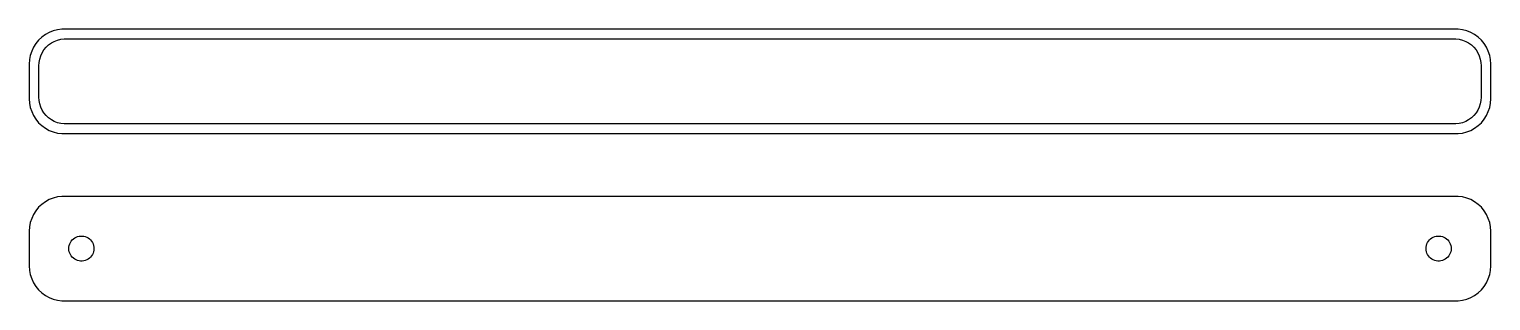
# Model space of a CAD drawing. Header units: metres. Extents: x -105 to 105, y 17 to 55.
import ezdxf

# ---------------------------------------------------------------- set-up
doc = ezdxf.new("R2010")
doc.units = ezdxf.units.M

msp = doc.modelspace()

# ---------------------------------------------------------------- linework, layer by layer
for p, q in [((-102.679, 54.7216), (-103.187, 54.3526)), ((-102.129, 55.0241), (-102.679, 54.7216)), ((-101.545, 55.2553), (-102.129, 55.0241)), ((-100.937, 55.4114), (-101.545, 55.2553)), ((-100.314, 55.4901), (-100.937, 55.4114)), ((100.314, 55.4901), (-100.314, 55.4901)), ((100.937, 55.4114), (100.314, 55.4901)), ((101.545, 55.2553), (100.937, 55.4114)), ((102.129, 55.0241), (101.545, 55.2553)), ((102.679, 54.7216), (102.129, 55.0241)), ((103.187, 54.3526), (102.679, 54.7216)), ((-104.382, 52.9088), (-104.649, 52.3406)), ((-104.045, 53.4389), (-104.382, 52.9088)), ((-103.645, 53.9227), (-104.045, 53.4389)), ((-103.187, 54.3526), (-103.645, 53.9227)), ((-103.141, 52.1141), (-102.88, 52.5244)), ((-102.88, 52.5244), (-102.571, 52.8988)), ((-102.571, 52.8988), (-102.216, 53.2315)), ((-102.216, 53.2315), (-101.823, 53.5171)), ((-101.823, 53.5171), (-101.398, 53.7512)), ((-101.398, 53.7512), (-100.946, 53.9301)), ((-100.946, 53.9301), (-100.475, 54.0509)), ((-100.475, 54.0509), (-99.993, 54.1118)), ((-99.993, 54.1118), (99.993, 54.1118)), ((99.993, 54.1118), (100.475, 54.0509)), ((100.475, 54.0509), (100.946, 53.9301)), ((100.946, 53.9301), (101.398, 53.7512)), ((101.398, 53.7512), (101.823, 53.5171)), ((101.823, 53.5171), (102.216, 53.2315)), ((102.216, 53.2315), (102.571, 52.8988)), ((102.571, 52.8988), (102.88, 52.5244)), ((102.88, 52.5244), (103.141, 52.1141)), ((103.645, 53.9227), (103.187, 54.3526)), ((104.045, 53.4389), (103.645, 53.9227)), ((104.382, 52.9088), (104.045, 53.4389)), ((104.649, 52.3406), (104.382, 52.9088)), ((-104.961, 51.1267), (-105, 50.5)), ((-105, 50.5), (-105, 45.5)), ((-104.843, 51.7434), (-104.961, 51.1267)), ((-104.649, 52.3406), (-104.843, 51.7434)), ((-103.619, 50.25), (-103.589, 50.735)), ((-103.589, 50.735), (-103.498, 51.2123)), ((-103.498, 51.2123), (-103.348, 51.6744)), ((-103.348, 51.6744), (-103.141, 52.1141)), ((103.141, 52.1141), (103.348, 51.6744)), ((103.348, 51.6744), (103.498, 51.2123)), ((103.498, 51.2123), (103.589, 50.735)), ((103.589, 50.735), (103.619, 50.25)), ((104.843, 51.7434), (104.649, 52.3406)), ((104.961, 51.1267), (104.843, 51.7434)), ((105, 50.5), (104.961, 51.1267)), ((105, 45.5), (105, 50.5)), ((-103.619, 45.75), (-103.619, 50.25)), ((103.619, 50.25), (103.619, 45.75)), ((-105, 45.5), (-104.961, 44.8733)), ((-104.961, 44.8733), (-104.843, 44.2566)), ((-104.843, 44.2566), (-104.649, 43.6594)), ((-103.589, 45.265), (-103.619, 45.75)), ((-103.498, 44.7877), (-103.589, 45.265)), ((-103.348, 44.3256), (-103.498, 44.7877)), ((-103.141, 43.8859), (-103.348, 44.3256)), ((103.348, 44.3256), (103.141, 43.8859)), ((103.498, 44.7877), (103.348, 44.3256)), ((103.589, 45.265), (103.498, 44.7877)), ((103.619, 45.75), (103.589, 45.265)), ((104.649, 43.6594), (104.843, 44.2566)), ((104.843, 44.2566), (104.961, 44.8733)), ((104.961, 44.8733), (105, 45.5)), ((-104.649, 43.6594), (-104.382, 43.0912)), ((-104.382, 43.0912), (-104.045, 42.5611)), ((-104.045, 42.5611), (-103.645, 42.0773)), ((-103.645, 42.0773), (-103.187, 41.6474)), ((-102.88, 43.4756), (-103.141, 43.8859)), ((-102.571, 43.1012), (-102.88, 43.4756)), ((-102.216, 42.7685), (-102.571, 43.1012)), ((-101.823, 42.4829), (-102.216, 42.7685)), ((-101.398, 42.2488), (-101.823, 42.4829)), ((-100.946, 42.0699), (-101.398, 42.2488)), ((-100.475, 41.9491), (-100.946, 42.0699)), ((100.946, 42.0699), (100.475, 41.9491)), ((101.398, 42.2488), (100.946, 42.0699)), ((101.823, 42.4829), (101.398, 42.2488)), ((102.216, 42.7685), (101.823, 42.4829)), ((102.571, 43.1012), (102.216, 42.7685)), ((102.88, 43.4756), (102.571, 43.1012)), ((103.141, 43.8859), (102.88, 43.4756)), ((103.187, 41.6474), (103.645, 42.0773)), ((103.645, 42.0773), (104.045, 42.5611)), ((104.045, 42.5611), (104.382, 43.0912)), ((104.382, 43.0912), (104.649, 43.6594)), ((-103.187, 41.6474), (-102.679, 41.2784)), ((-102.679, 41.2784), (-102.129, 40.9759)), ((-102.129, 40.9759), (-101.545, 40.7447)), ((-101.545, 40.7447), (-100.937, 40.5886)), ((-100.937, 40.5886), (-100.314, 40.5099)), ((-99.993, 41.8882), (-100.475, 41.9491)), ((-100.314, 40.5099), (100.314, 40.5099)), ((99.993, 41.8882), (-99.993, 41.8882)), ((100.475, 41.9491), (99.993, 41.8882)), ((100.314, 40.5099), (100.937, 40.5886)), ((100.937, 40.5886), (101.545, 40.7447)), ((101.545, 40.7447), (102.129, 40.9759)), ((102.129, 40.9759), (102.679, 41.2784)), ((102.679, 41.2784), (103.187, 41.6474)), ((-104.045, 29.4389), (-104.382, 28.9088)), ((-103.645, 29.9227), (-104.045, 29.4389)), ((-103.187, 30.3526), (-103.645, 29.9227)), ((-102.679, 30.7216), (-103.187, 30.3526)), ((-102.129, 31.0241), (-102.679, 30.7216)), ((-101.545, 31.2553), (-102.129, 31.0241)), ((-100.937, 31.4114), (-101.545, 31.2553)), ((-100.314, 31.4901), (-100.937, 31.4114)), ((100.314, 31.4901), (-100.314, 31.4901)), ((100.937, 31.4114), (100.314, 31.4901)), ((101.545, 31.2553), (100.937, 31.4114)), ((102.129, 31.0241), (101.545, 31.2553)), ((102.679, 30.7216), (102.129, 31.0241)), ((103.187, 30.3526), (102.679, 30.7216)), ((103.645, 29.9227), (103.187, 30.3526)), ((104.045, 29.4389), (103.645, 29.9227)), ((104.382, 28.9088), (104.045, 29.4389)), ((-104.843, 27.7434), (-104.961, 27.1267)), ((-104.649, 28.3406), (-104.843, 27.7434)), ((-104.382, 28.9088), (-104.649, 28.3406)), ((104.649, 28.3406), (104.382, 28.9088)), ((104.843, 27.7434), (104.649, 28.3406)), ((104.961, 27.1267), (104.843, 27.7434)), ((-104.961, 27.1267), (-105, 26.5)), ((-105, 26.5), (-105, 21.5)), ((-98.9562, 25.058), (-98.8121, 25.2322)), ((-98.8121, 25.2322), (-98.6474, 25.3869)), ((-98.6474, 25.3869), (-98.4645, 25.5198)), ((-98.4645, 25.5198), (-98.2664, 25.6287)), ((-98.2664, 25.6287), (-98.0562, 25.7119)), ((-98.0562, 25.7119), (-97.8373, 25.7681)), ((-97.8373, 25.7681), (-97.613, 25.7964)), ((-97.613, 25.7964), (-97.387, 25.7964)), ((-97.387, 25.7964), (-97.1627, 25.7681)), ((-97.1627, 25.7681), (-96.9438, 25.7119)), ((-96.9438, 25.7119), (-96.7336, 25.6287)), ((-96.7336, 25.6287), (-96.5355, 25.5198)), ((-96.5355, 25.5198), (-96.3526, 25.3869)), ((-96.3526, 25.3869), (-96.1879, 25.2322)), ((-96.1879, 25.2322), (-96.0438, 25.058)), ((96.0438, 25.058), (96.1879, 25.2322)), ((96.1879, 25.2322), (96.3526, 25.3869)), ((96.3526, 25.3869), (96.5355, 25.5198)), ((96.5355, 25.5198), (96.7336, 25.6287)), ((96.7336, 25.6287), (96.9438, 25.7119)), ((96.9438, 25.7119), (97.1627, 25.7681)), ((97.1627, 25.7681), (97.387, 25.7964)), ((97.387, 25.7964), (97.613, 25.7964)), ((97.613, 25.7964), (97.8373, 25.7681)), ((97.8373, 25.7681), (98.0562, 25.7119)), ((98.0562, 25.7119), (98.2664, 25.6287)), ((98.2664, 25.6287), (98.4645, 25.5198)), ((98.4645, 25.5198), (98.6474, 25.3869)), ((98.6474, 25.3869), (98.8121, 25.2322)), ((98.8121, 25.2322), (98.9562, 25.058)), ((105, 26.5), (104.961, 27.1267)), ((105, 21.5), (105, 26.5)), ((-99.3, 24), (-99.2858, 24.2256)), ((-99.2858, 23.7744), (-99.3, 24)), ((-99.2858, 24.2256), (-99.2434, 24.4476)), ((-99.2434, 23.5524), (-99.2858, 23.7744)), ((-99.2434, 24.4476), (-99.1736, 24.6626)), ((-99.1736, 23.3374), (-99.2434, 23.5524)), ((-99.1736, 24.6626), (-99.0773, 24.8671)), ((-99.0773, 23.1329), (-99.1736, 23.3374)), ((-99.0773, 24.8671), (-98.9562, 25.058)), ((-98.9562, 22.942), (-99.0773, 23.1329)), ((-96.0438, 25.058), (-95.9226, 24.8671)), ((-95.9226, 23.1329), (-96.0438, 22.942)), ((-95.9226, 24.8671), (-95.8264, 24.6626)), ((-95.8264, 23.3374), (-95.9226, 23.1329)), ((-95.8264, 24.6626), (-95.7565, 24.4476)), ((-95.7565, 23.5524), (-95.8264, 23.3374)), ((-95.7565, 24.4476), (-95.7142, 24.2256)), ((-95.7142, 23.7744), (-95.7565, 23.5524)), ((-95.7142, 24.2256), (-95.7, 24)), ((-95.7, 24), (-95.7142, 23.7744)), ((95.7, 24), (95.7142, 24.2256)), ((95.7142, 23.7744), (95.7, 24)), ((95.7142, 24.2256), (95.7565, 24.4476)), ((95.7565, 23.5524), (95.7142, 23.7744)), ((95.7565, 24.4476), (95.8264, 24.6626)), ((95.8264, 23.3374), (95.7565, 23.5524)), ((95.8264, 24.6626), (95.9226, 24.8671)), ((95.9226, 23.1329), (95.8264, 23.3374)), ((95.9226, 24.8671), (96.0438, 25.058)), ((96.0438, 22.942), (95.9226, 23.1329)), ((98.9562, 25.058), (99.0773, 24.8671)), ((99.0773, 23.1329), (98.9562, 22.942)), ((99.0773, 24.8671), (99.1736, 24.6626)), ((99.1736, 23.3374), (99.0773, 23.1329)), ((99.1736, 24.6626), (99.2434, 24.4476)), ((99.2434, 23.5524), (99.1736, 23.3374)), ((99.2434, 24.4476), (99.2858, 24.2256)), ((99.2858, 23.7744), (99.2434, 23.5524)), ((99.2858, 24.2256), (99.3, 24)), ((99.3, 24), (99.2858, 23.7744)), ((-105, 21.5), (-104.961, 20.8733)), ((-98.8121, 22.7678), (-98.9562, 22.942)), ((-98.6474, 22.6131), (-98.8121, 22.7678)), ((-98.4645, 22.4802), (-98.6474, 22.6131)), ((-98.2664, 22.3713), (-98.4645, 22.4802)), ((-98.0562, 22.2881), (-98.2664, 22.3713)), ((-97.8373, 22.2319), (-98.0562, 22.2881)), ((-97.613, 22.2036), (-97.8373, 22.2319)), ((-97.387, 22.2036), (-97.613, 22.2036)), ((-97.1627, 22.2319), (-97.387, 22.2036)), ((-96.9438, 22.2881), (-97.1627, 22.2319)), ((-96.7336, 22.3713), (-96.9438, 22.2881)), ((-96.5355, 22.4802), (-96.7336, 22.3713)), ((-96.3526, 22.6131), (-96.5355, 22.4802)), ((-96.1879, 22.7678), (-96.3526, 22.6131)), ((-96.0438, 22.942), (-96.1879, 22.7678)), ((96.1879, 22.7678), (96.0438, 22.942)), ((96.3526, 22.6131), (96.1879, 22.7678)), ((96.5355, 22.4802), (96.3526, 22.6131)), ((96.7336, 22.3713), (96.5355, 22.4802)), ((96.9438, 22.2881), (96.7336, 22.3713)), ((97.1627, 22.2319), (96.9438, 22.2881)), ((97.387, 22.2036), (97.1627, 22.2319)), ((97.613, 22.2036), (97.387, 22.2036)), ((97.8373, 22.2319), (97.613, 22.2036)), ((98.0562, 22.2881), (97.8373, 22.2319)), ((98.2664, 22.3713), (98.0562, 22.2881)), ((98.4645, 22.4802), (98.2664, 22.3713)), ((98.6474, 22.6131), (98.4645, 22.4802)), ((98.8121, 22.7678), (98.6474, 22.6131)), ((98.9562, 22.942), (98.8121, 22.7678)), ((104.961, 20.8733), (105, 21.5)), ((-104.961, 20.8733), (-104.843, 20.2566)), ((-104.843, 20.2566), (-104.649, 19.6594)), ((-104.649, 19.6594), (-104.382, 19.0912)), ((-104.382, 19.0912), (-104.045, 18.5611)), ((104.045, 18.5611), (104.382, 19.0912)), ((104.382, 19.0912), (104.649, 19.6594)), ((104.649, 19.6594), (104.843, 20.2566)), ((104.843, 20.2566), (104.961, 20.8733)), ((-104.045, 18.5611), (-103.645, 18.0773)), ((-103.645, 18.0773), (-103.187, 17.6474)), ((-103.187, 17.6474), (-102.679, 17.2784)), ((-102.679, 17.2784), (-102.129, 16.9759)), ((-102.129, 16.9759), (-101.545, 16.7447)), ((101.545, 16.7447), (102.129, 16.9759)), ((102.129, 16.9759), (102.679, 17.2784)), ((102.679, 17.2784), (103.187, 17.6474)), ((103.187, 17.6474), (103.645, 18.0773)), ((103.645, 18.0773), (104.045, 18.5611)), ((-101.545, 16.7447), (-100.937, 16.5886)), ((-100.937, 16.5886), (-100.314, 16.5099)), ((-100.314, 16.5099), (100.314, 16.5099)), ((100.314, 16.5099), (100.937, 16.5886)), ((100.937, 16.5886), (101.545, 16.7447))]:
    msp.add_line(p, q)

doc.saveas('drawing.dxf')
